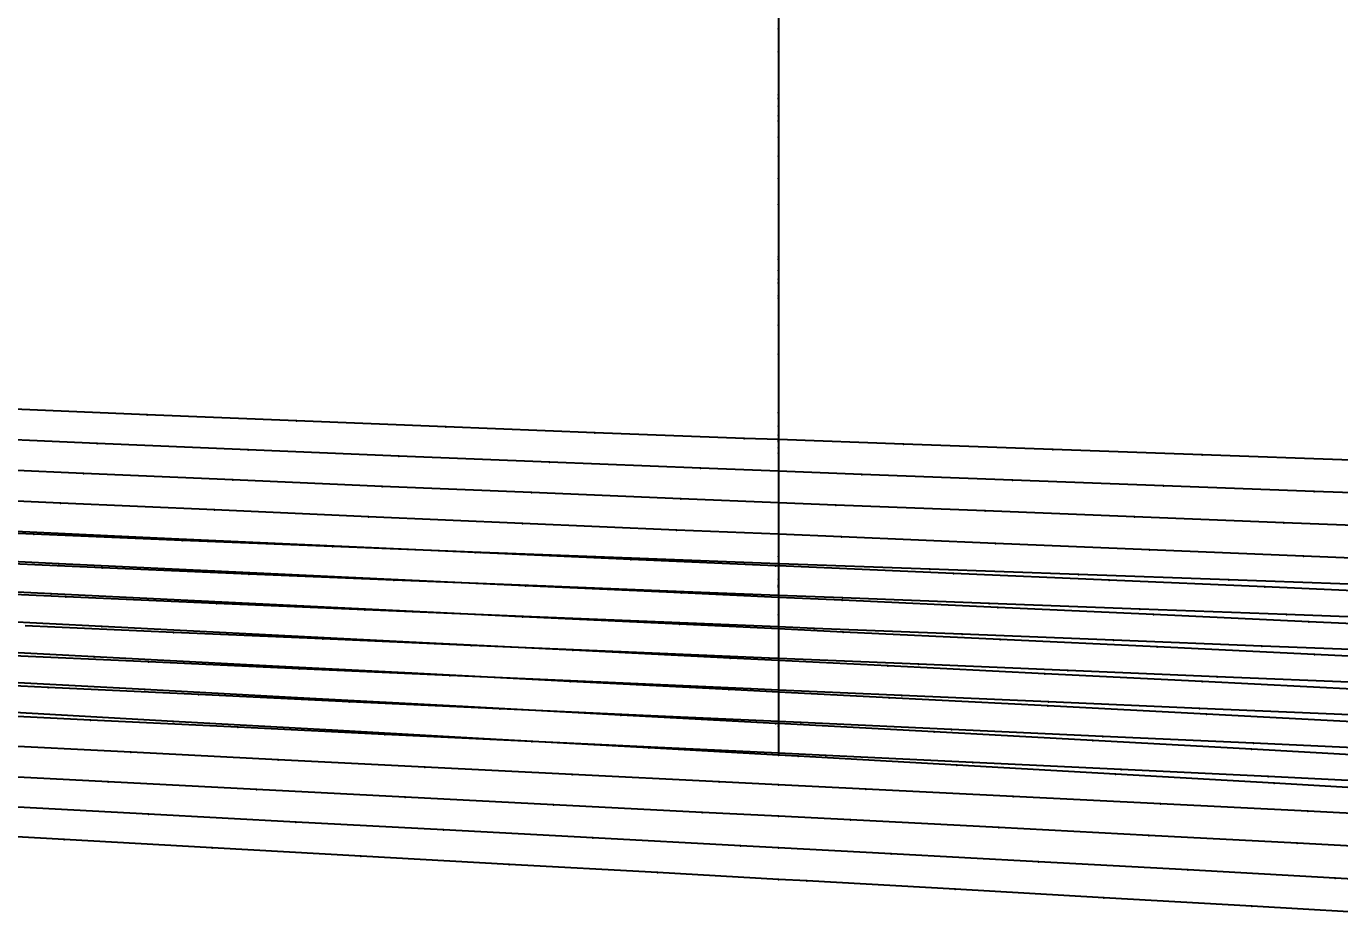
# Model space of a CAD drawing. Extents: x -2408 to 1029, y -526 to 2095.
# Drawn here: x -962 to -827.6, y 1240.2 to 1331.2 of the extents above; entities that cross this region are included whole.
import ezdxf

# ---------------------------------------------------------------- set-up
doc = ezdxf.new("R2010")
doc.units = 0

# ---------------------------------------------------------------- blocks, each defined once
blk = doc.blocks.new(' -30')
at = {"layer": '1'}
blk.add_lwpolyline([(-639.700205, 272.958631), (-654.858819, 273.489181), (-670.25476, 274.029992), (-685.455338, 274.570903), (-700.850559, 275.130612), (-700.958405, 275.13464), (-716.031511, 275.698517), (-731.425494, 276.292017), (-746.605074, 276.894467), (-761.997639, 277.522856), (-777.175821, 278.159878), (-792.566917, 278.823549)], dxfattribs=at)
at = {"layer": '14'}
blk.add_lwpolyline([(-642.335041, 285.758709), (-657.609871, 286.293342), (-672.884642, 286.83089), (-688.15919, 287.376346), (-700.958176, 287.844696), (-704.484245, 287.973715), (-719.757559, 288.549921), (-735.030142, 289.143388), (-750.301972, 289.754185), (-765.57299, 290.382381), (-780.84325, 291.028048)], dxfattribs=at)
at = {"layer": '2'}
blk.add_point((-700.958176, 287.845173), dxfattribs=at)
at = {"layer": '3'}
for p in [(-700.957308, 329.884465), (-700.957624, 314.580517), (-700.957934, 299.567665), (-765.57299, 290.382381), (-750.301972, 289.754185), (-735.030142, 289.143388), (-719.757559, 288.549921), (-704.484245, 287.973715), (-700.958176, 287.844696), (-688.15919, 287.376346), (-672.884642, 286.83089), (-657.609871, 286.293342), (-777.175821, 278.159878), (-761.997639, 277.522856), (-746.605074, 276.894467), (-731.425494, 276.292017), (-716.031511, 275.698517), (-700.958405, 275.13464), (-700.850559, 275.130612), (-685.455338, 274.570903), (-670.25476, 274.029992), (-654.858819, 273.489181)]:
    blk.add_point(p, dxfattribs=at)
at = {"layer": '4'}
for p in [(-700.958176, 287.844696), (-700.958405, 275.13464)]:
    blk.add_point(p, dxfattribs=at)
at = {"layer": '8'}
blk.add_lwpolyline([(-700.953674, 505.879898), (-700.95409, 485.75853), (-700.954458, 467.90115), (-700.95481, 450.86053), (-700.955198, 432.063291), (-700.955609, 412.148189), (-700.955925, 396.86254), (-700.956241, 381.576891), (-700.956551, 366.560706), (-700.956946, 347.424119), (-700.957308, 329.884465), (-700.957624, 314.580517), (-700.957934, 299.567665), (-700.958176, 287.845173)], dxfattribs=at)
blk = doc.blocks.new(' -31')
at = {"layer": '1'}
blk.add_lwpolyline([(-633.630554, 270.067508), (-648.959279, 270.639377), (-663.991401, 271.198233), (-679.384302, 271.773426), (-694.415989, 272.342519), (-700.958405, 272.5951), (-709.764956, 272.935074), (-724.795652, 273.529554), (-740.344061, 274.159765), (-755.173561, 274.775202), (-770.202478, 275.413489), (-785.549544, 276.080779)], dxfattribs=at)
at = {"layer": '14'}
blk.add_lwpolyline([(-630.679194, 282.665717), (-646.116763, 283.242424), (-661.554576, 283.816431), (-676.992388, 284.392583), (-692.429955, 284.975729), (-700.958176, 285.304661), (-708.951361, 285.612984), (-724.387761, 286.223535), (-739.82349, 286.849095), (-755.258519, 287.489931), (-770.692819, 288.146307), (-786.12636, 288.818491)], dxfattribs=at)
at = {"layer": '2'}
blk.add_point((-700.958176, 285.305176), dxfattribs=at)
at = {"layer": '3'}
for p in [(-700.957308, 328.216197), (-700.957624, 312.5949), (-700.957934, 297.270754), (-770.692819, 288.146307), (-755.258519, 287.489931), (-739.82349, 286.849095), (-724.387761, 286.223535), (-708.951361, 285.612984), (-700.958176, 285.304661), (-692.429955, 284.975729), (-676.992388, 284.392583), (-661.554576, 283.816431), (-646.116763, 283.242424), (-770.202478, 275.413489), (-755.173561, 274.775202), (-740.344061, 274.159765), (-724.795652, 273.529554), (-709.764956, 272.935074), (-700.958405, 272.5951), (-694.415989, 272.342519), (-679.384302, 271.773426), (-663.991401, 271.198233), (-648.959279, 270.639377)]:
    blk.add_point(p, dxfattribs=at)
at = {"layer": '4'}
for p in [(-700.958176, 285.304661), (-700.958405, 272.5951)]:
    blk.add_point(p, dxfattribs=at)
at = {"layer": '8'}
blk.add_lwpolyline([(-700.953674, 507.861099), (-700.95409, 487.322493), (-700.954458, 469.094819), (-700.95481, 451.700844), (-700.955198, 432.513816), (-700.955609, 412.185753), (-700.955925, 396.583138), (-700.956241, 380.980522), (-700.956551, 365.652977), (-700.956946, 346.119563), (-700.957308, 328.216197), (-700.957624, 312.5949), (-700.957934, 297.270754), (-700.958176, 285.305176)], dxfattribs=at)
blk = doc.blocks.new(' -32')
at = {"layer": '1'}
blk.add_lwpolyline([(-636.096177, 267.485696), (-651.489891, 268.094122), (-666.662289, 268.69081), (-682.151071, 269.301665), (-697.323176, 269.906072), (-700.958405, 270.05312), (-712.73454, 270.529508), (-727.905782, 271.155055), (-743.317423, 271.802961), (-758.487586, 272.453098), (-773.899276, 273.126671), (-789.068344, 273.803053)], dxfattribs=at)
at = {"layer": '14'}
blk.add_lwpolyline([(-633.969248, 280.111167), (-649.251195, 280.715791), (-664.533444, 281.316991), (-679.815728, 281.919179), (-695.097778, 282.526773), (-700.958176, 282.763557), (-710.965847, 283.167907), (-726.246973, 283.797153), (-741.527498, 284.438462), (-756.807462, 285.092287), (-772.086791, 285.759077), (-787.365413, 286.439283)], dxfattribs=at)
at = {"layer": '2'}
blk.add_point((-700.958176, 282.765179), dxfattribs=at)
at = {"layer": '3'}
for p in [(-700.957472, 318.245988), (-700.95776, 303.721027), (-700.958064, 288.378354), (-772.086791, 285.759077), (-756.807462, 285.092287), (-741.527498, 284.438462), (-726.246973, 283.797153), (-710.965847, 283.167907), (-700.958176, 282.763557), (-695.097778, 282.526773), (-679.815728, 281.919179), (-664.533444, 281.316991), (-649.251195, 280.715791), (-773.899276, 273.126671), (-758.487586, 272.453098), (-743.317423, 271.802961), (-727.905782, 271.155055), (-712.73454, 270.529508), (-700.958405, 270.05312), (-697.323176, 269.906072), (-682.151071, 269.301665), (-666.662289, 268.69081), (-651.489891, 268.094122)]:
    blk.add_point(p, dxfattribs=at)
at = {"layer": '4'}
for p in [(-700.958176, 282.763557), (-700.958405, 270.05312)]:
    blk.add_point(p, dxfattribs=at)
at = {"layer": '8'}
blk.add_lwpolyline([(-700.953674, 509.8423), (-700.95409, 488.886455), (-700.954458, 470.288488), (-700.95481, 452.541158), (-700.955198, 432.964349), (-700.955505, 417.481348), (-700.95582, 401.624134), (-700.956136, 385.673368), (-700.956448, 369.909708), (-700.956751, 354.613812), (-700.957132, 335.431994), (-700.957472, 318.245988), (-700.95776, 303.721027), (-700.958064, 288.378354), (-700.958176, 282.765179)], dxfattribs=at)
blk = doc.blocks.new(' -33')
at = {"layer": '1'}
blk.add_lwpolyline([(-640.874932, 265.013734), (-656.045228, 265.645601), (-671.344231, 266.279177), (-686.622937, 266.912557), (-700.958405, 267.510967), (-701.921743, 267.551173), (-717.110963, 268.192671), (-732.409045, 268.848295), (-747.599299, 269.509138), (-762.896495, 270.184946), (-778.087638, 270.867003)], dxfattribs=at)
at = {"layer": '14'}
blk.add_lwpolyline([(-631.441143, 277.328443), (-647.204368, 277.989087), (-662.967979, 278.643438), (-678.7318, 279.295986), (-694.495504, 279.951211), (-700.958176, 280.222874), (-711.407599, 280.662104), (-727.170485, 281.334524), (-742.932859, 282.01716), (-758.694676, 282.710698), (-774.455927, 283.415829), (-790.216489, 284.133233)], dxfattribs=at)
at = {"layer": '2'}
blk.add_point((-700.958176, 280.225182), dxfattribs=at)
at = {"layer": '3'}
for p in [(-700.957308, 324.879663), (-700.957624, 308.623679), (-700.957934, 292.676912), (-774.455927, 283.415829), (-758.694676, 282.710698), (-742.932859, 282.01716), (-727.170485, 281.334524), (-711.407599, 280.662104), (-700.958176, 280.222874), (-694.495504, 279.951211), (-678.7318, 279.295986), (-662.967979, 278.643438), (-647.204368, 277.989087), (-762.896495, 270.184946), (-747.599299, 269.509138), (-732.409045, 268.848295), (-717.110963, 268.192671), (-701.921743, 267.551173), (-700.958405, 267.510967), (-686.622937, 266.912557), (-671.344231, 266.279177), (-656.045228, 265.645601)]:
    blk.add_point(p, dxfattribs=at)
at = {"layer": '4'}
for p in [(-700.958176, 280.222874), (-700.958405, 267.510967)]:
    blk.add_point(p, dxfattribs=at)
at = {"layer": '8'}
blk.add_lwpolyline([(-700.953674, 511.823502), (-700.954028, 493.650369), (-700.954378, 475.636261), (-700.954718, 458.108068), (-700.955099, 438.544343), (-700.955402, 422.943899), (-700.955714, 406.866367), (-700.95603, 390.598014), (-700.956345, 374.425076), (-700.956652, 358.633801), (-700.956946, 343.510434), (-700.957308, 324.879663), (-700.957624, 308.623679), (-700.957934, 292.676912), (-700.958176, 280.225182)], dxfattribs=at)
blk = doc.blocks.new(' -34')
at = {"layer": '1'}
blk.add_lwpolyline([(-642.491357, 262.422015), (-657.876937, 263.096367), (-673.310691, 263.767534), (-688.346205, 264.420255), (-700.958405, 264.969692), (-703.779921, 265.092619), (-719.18269, 265.768612), (-734.615851, 266.452935), (-750.020513, 267.143665), (-765.452986, 267.843916), (-780.8594, 268.552108)], dxfattribs=at)
at = {"layer": '14'}
blk.add_lwpolyline([(-635.269936, 274.815031), (-651.196024, 275.516591), (-667.122547, 276.210871), (-683.049291, 276.90214), (-700.958176, 277.681198), (-701.25124, 277.693948), (-716.082292, 278.34431), (-732.008379, 279.049466), (-747.933998, 279.762512), (-763.859133, 280.484359), (-779.783726, 281.215919)], dxfattribs=at)
at = {"layer": '2'}
blk.add_point((-700.958176, 277.685184), dxfattribs=at)
at = {"layer": '3'}
for p in [(-700.957308, 323.211396), (-700.957624, 306.638075), (-700.957934, 290.379991), (-763.859133, 280.484359), (-747.933998, 279.762512), (-732.008379, 279.049466), (-716.082292, 278.34431), (-701.25124, 277.693948), (-700.958176, 277.681198), (-683.049291, 276.90214), (-667.122547, 276.210871), (-651.196024, 275.516591), (-765.452986, 267.843916), (-750.020513, 267.143665), (-734.615851, 266.452935), (-719.18269, 265.768612), (-703.779921, 265.092619), (-700.958405, 264.969692), (-688.346205, 264.420255), (-673.310691, 263.767534), (-657.876937, 263.096367)]:
    blk.add_point(p, dxfattribs=at)
at = {"layer": '4'}
for p in [(-700.958176, 277.681198), (-700.958405, 264.969692)]:
    blk.add_point(p, dxfattribs=at)
at = {"layer": '8'}
blk.add_lwpolyline([(-700.953674, 513.804703), (-700.954028, 495.276801), (-700.954378, 476.91103), (-700.954718, 459.040651), (-700.955099, 439.09501), (-700.955402, 423.190017), (-700.955714, 406.798633), (-700.95603, 390.212692), (-700.956345, 373.72403), (-700.956652, 357.62448), (-700.956946, 342.205879), (-700.957308, 323.211396), (-700.957624, 306.638075), (-700.957934, 290.379991), (-700.958176, 277.685184)], dxfattribs=at)
blk = doc.blocks.new(' -35')
at = {"layer": '1'}
blk.add_lwpolyline([(-636.963403, 259.491077), (-652.341469, 260.203586), (-667.770154, 260.911265), (-683.23861, 261.617552), (-698.66741, 262.322504), (-700.958405, 262.427711), (-714.064389, 263.029557), (-729.49281, 263.744003), (-744.89203, 264.463864), (-760.319735, 265.192516), (-775.720942, 265.928298), (-791.14785, 266.674669)], dxfattribs=at)
at = {"layer": '14'}
blk.add_lwpolyline([(-630.741503, 271.913851), (-646.662457, 272.655066), (-662.58396, 273.387316), (-678.505791, 274.114774), (-694.427731, 274.841612), (-700.958176, 275.141201), (-710.940407, 275.599112), (-726.861784, 276.335499), (-742.782764, 277.078817), (-758.703323, 277.830058), (-774.623325, 278.590209), (-790.542746, 279.360261)], dxfattribs=at)
at = {"layer": '2'}
blk.add_point((-700.958176, 275.145187), dxfattribs=at)
at = {"layer": '3'}
for p in [(-700.957221, 326.178895), (-700.95755, 308.605239), (-700.957822, 294.027856), (-774.623325, 278.590209), (-700.958098, 279.321955), (-758.703323, 277.830058), (-742.782764, 277.078817), (-726.861784, 276.335499), (-710.940407, 275.599112), (-700.958176, 275.141201), (-694.427731, 274.841612), (-678.505791, 274.114774), (-662.58396, 273.387316), (-646.662457, 272.655066), (-775.720942, 265.928298), (-760.319735, 265.192516), (-744.89203, 264.463864), (-729.49281, 263.744003), (-714.064389, 263.029557), (-700.958405, 262.427711), (-698.66741, 262.322504), (-683.23861, 261.617552), (-667.770154, 260.911265), (-652.341469, 260.203586)]:
    blk.add_point(p, dxfattribs=at)
at = {"layer": '4'}
for p in [(-700.958176, 275.141201), (-700.958405, 262.427711)]:
    blk.add_point(p, dxfattribs=at)
at = {"layer": '8'}
blk.add_lwpolyline([(-700.953674, 515.785904), (-700.954028, 496.90323), (-700.954378, 478.185792), (-700.954718, 459.973234), (-700.955099, 439.645677), (-700.955402, 423.436136), (-700.955714, 406.73088), (-700.95603, 389.827352), (-700.956345, 373.022984), (-700.956652, 356.61516), (-700.956946, 340.901323), (-700.957221, 326.178895), (-700.95755, 308.605239), (-700.957822, 294.027856), (-700.958098, 279.321955), (-700.958176, 275.145187)], dxfattribs=at)
blk = doc.blocks.new(' -36')
at = {"layer": '1'}
blk.add_lwpolyline([(-635.815979, 256.762228), (-650.838252, 257.493266), (-665.89577, 258.217028), (-681.056175, 258.940038), (-696.114135, 259.655706), (-700.958405, 259.886036), (-711.172054, 260.371638), (-726.213128, 261.08938), (-741.270753, 261.811643), (-756.314975, 262.537789), (-771.372108, 263.270087), (-786.419159, 264.008489)], dxfattribs=at)
at = {"layer": '14'}
blk.add_lwpolyline([(-630.020565, 269.192549), (-646.104039, 269.978948), (-662.188201, 270.754113), (-678.272869, 271.521964), (-694.357748, 272.286412), (-700.958176, 272.600288), (-711.086961, 273.081981), (-727.171594, 273.849856), (-743.255914, 274.621901), (-759.339923, 275.399351), (-775.42351, 276.183433), (-791.506564, 276.975376)], dxfattribs=at)
at = {"layer": '2'}
blk.add_point((-700.958176, 272.605171), dxfattribs=at)
at = {"layer": '3'}
for p in [(-700.957221, 324.597717), (-700.95755, 306.693891), (-700.957822, 291.84263), (-775.42351, 276.183433), (-700.958098, 276.860416), (-759.339923, 275.399351), (-743.255914, 274.621901), (-727.171594, 273.849856), (-711.086961, 273.081981), (-700.958176, 272.600288), (-694.357748, 272.286412), (-678.272869, 271.521964), (-662.188201, 270.754113), (-646.104039, 269.978948), (-771.372108, 263.270087), (-756.314975, 262.537789), (-741.270753, 261.811643), (-726.213128, 261.08938), (-711.172054, 260.371638), (-700.958405, 259.886036), (-696.114135, 259.655706), (-681.056175, 258.940038), (-665.89577, 258.217028), (-650.838252, 257.493266)]:
    blk.add_point(p, dxfattribs=at)
at = {"layer": '4'}
for p in [(-700.958176, 272.600288), (-700.958405, 259.886036)]:
    blk.add_point(p, dxfattribs=at)
at = {"layer": '8'}
blk.add_lwpolyline([(-700.953674, 517.767105), (-700.954028, 498.52966), (-700.954378, 479.460557), (-700.954718, 460.90582), (-700.955099, 440.196339), (-700.955402, 423.682258), (-700.955714, 406.66315), (-700.95603, 389.442035), (-700.956345, 372.321923), (-700.956652, 355.605825), (-700.956946, 339.596753), (-700.957221, 324.597717), (-700.95755, 306.693891), (-700.957822, 291.84263), (-700.958098, 276.860416), (-700.958176, 272.605171)], dxfattribs=at)
blk = doc.blocks.new(' -37')
at = {"layer": '1'}
blk.add_lwpolyline([(-631.783954, 253.864518), (-646.783006, 254.632401), (-661.849628, 255.393501), (-676.93927, 256.148676), (-692.006398, 256.898771), (-700.958405, 257.343826), (-707.025654, 257.645473), (-722.092817, 258.396088), (-737.159846, 259.149465), (-752.182522, 259.904338), (-767.249065, 260.666223), (-782.274922, 261.431962)], dxfattribs=at)
at = {"layer": '14'}
blk.add_lwpolyline([(-641.527015, 267.081183), (-657.606038, 267.896122), (-673.685649, 268.702114), (-689.765586, 269.502964), (-700.958176, 270.059471), (-705.923088, 270.306326), (-722.002954, 271.107454), (-738.082595, 271.911665), (-754.161929, 272.720273), (-770.240877, 273.534593), (-786.319319, 274.355939)], dxfattribs=at)
at = {"layer": '2'}
blk.add_point((-700.958176, 270.065174), dxfattribs=at)
at = {"layer": '3'}
for p in [(-700.957132, 327.975094), (-700.957472, 309.078169), (-700.95776, 293.107232), (-700.958026, 278.372579), (-770.240877, 273.534593), (-754.161929, 272.720273), (-738.082595, 271.911665), (-722.002954, 271.107454), (-705.923088, 270.306326), (-700.958176, 270.059471), (-689.765586, 269.502964), (-673.685649, 268.702114), (-657.606038, 267.896122), (-767.249065, 260.666223), (-752.182522, 259.904338), (-737.159846, 259.149465), (-722.092817, 258.396088), (-707.025654, 257.645473), (-700.958405, 257.343826), (-692.006398, 256.898771), (-676.93927, 256.148676), (-661.849628, 255.393501), (-646.783006, 254.632401)]:
    blk.add_point(p, dxfattribs=at)
at = {"layer": '4'}
for p in [(-700.958176, 270.059471), (-700.958405, 257.343826)]:
    blk.add_point(p, dxfattribs=at)
at = {"layer": '8'}
blk.add_lwpolyline([(-700.953674, 519.748306), (-700.954028, 500.156092), (-700.954378, 480.735319), (-700.954718, 461.838403), (-700.955001, 446.185582), (-700.955299, 429.606974), (-700.955609, 412.411159), (-700.955925, 394.906745), (-700.956241, 377.402331), (-700.956551, 360.206516), (-700.956849, 343.627916), (-700.957132, 327.975094), (-700.957472, 309.078169), (-700.95776, 293.107232), (-700.958026, 278.372579), (-700.958176, 270.065174)], dxfattribs=at)
blk = doc.blocks.new(' -38')
at = {"layer": '1'}
blk.add_lwpolyline([(-632.6922, 251.228289), (-647.865964, 252.039354), (-663.061397, 252.839612), (-678.400743, 253.63828), (-693.596985, 254.423289), (-700.958405, 254.801903), (-708.790504, 255.204707), (-723.986963, 255.985161), (-739.185081, 256.765925), (-754.38145, 257.548026), (-769.577678, 258.332843), (-784.779864, 259.122013)], dxfattribs=at)
at = {"layer": '14'}
blk.add_lwpolyline([(-640.922588, 264.38796), (-657.16412, 265.247828), (-673.40636, 266.096206), (-689.649124, 266.936609), (-700.958176, 267.518616), (-706.045429, 267.78042), (-722.28845, 268.61472), (-738.531393, 269.449101), (-754.774127, 270.28513), (-771.016632, 271.124384), (-787.258777, 271.96843)], dxfattribs=at)
at = {"layer": '2'}
blk.add_point((-700.958176, 267.525177), dxfattribs=at)
at = {"layer": '3'}
for p in [(-700.957132, 326.483707), (-700.957392, 311.804195), (-700.957694, 294.729498), (-700.957982, 278.448017), (-771.016632, 271.124384), (-754.774127, 270.28513), (-738.531393, 269.449101), (-722.28845, 268.61472), (-706.045429, 267.78042), (-700.958176, 267.518616), (-689.649124, 266.936609), (-673.40636, 266.096206), (-657.16412, 265.247828), (-769.577678, 258.332843), (-754.38145, 257.548026), (-739.185081, 256.765925), (-723.986963, 255.985161), (-708.790504, 255.204707), (-700.958405, 254.801903), (-693.596985, 254.423289), (-678.400743, 253.63828), (-663.061397, 252.839612), (-647.865964, 252.039354)]:
    blk.add_point(p, dxfattribs=at)
at = {"layer": '4'}
for p in [(-700.958176, 267.518616), (-700.958405, 254.801903)]:
    blk.add_point(p, dxfattribs=at)
at = {"layer": '8'}
blk.add_lwpolyline([(-700.953674, 521.729507), (-700.954028, 501.782521), (-700.954378, 482.010081), (-700.954718, 462.770986), (-700.955001, 446.834736), (-700.955299, 429.955916), (-700.955609, 412.448723), (-700.955925, 394.627342), (-700.956241, 376.805981), (-700.956551, 359.298787), (-700.956849, 342.419967), (-700.957132, 326.483707), (-700.957392, 311.804195), (-700.957694, 294.729498), (-700.957982, 278.448017), (-700.958176, 267.525177)], dxfattribs=at)
blk = doc.blocks.new(' -39')
at = {"layer": '1'}
blk.add_lwpolyline([(-628.685368, 248.304167), (-643.962419, 249.160203), (-659.055701, 249.992949), (-674.34506, 250.826149), (-689.439303, 251.641245), (-700.958405, 252.259693), (-704.866081, 252.469499), (-719.960709, 253.277628), (-735.263471, 254.096098), (-750.358052, 254.903997), (-765.452569, 255.713795), (-780.759744, 256.538315)], dxfattribs=at)
at = {"layer": '14'}
blk.add_lwpolyline([(-636.302325, 261.452707), (-652.538549, 262.354051), (-668.775607, 263.242441), (-685.013277, 264.121277), (-700.958176, 264.978199), (-701.251297, 264.993954), (-717.09797, 265.842634), (-733.336093, 266.711163), (-749.574104, 267.580211), (-765.811938, 268.451439), (-782.049417, 269.326503)], dxfattribs=at)
at = {"layer": '2'}
blk.add_point((-700.958176, 264.98518), dxfattribs=at)
at = {"layer": '3'}
for p in [(-700.957132, 324.99232), (-700.957392, 310.051738), (-700.957694, 292.673349), (-700.957982, 276.102293), (-765.811938, 268.451439), (-749.574104, 267.580211), (-733.336093, 266.711163), (-717.09797, 265.842634), (-701.251297, 264.993954), (-700.958176, 264.978199), (-685.013277, 264.121277), (-668.775607, 263.242441), (-652.538549, 262.354051), (-765.452569, 255.713795), (-750.358052, 254.903997), (-735.263471, 254.096098), (-719.960709, 253.277628), (-704.866081, 252.469499), (-700.958405, 252.259693), (-689.439303, 251.641245), (-674.34506, 250.826149), (-659.055701, 249.992949), (-643.962419, 249.160203)]:
    blk.add_point(p, dxfattribs=at)
at = {"layer": '4'}
for p in [(-700.958176, 264.978199), (-700.958405, 252.259693)]:
    blk.add_point(p, dxfattribs=at)
at = {"layer": '8'}
blk.add_lwpolyline([(-700.953674, 523.710709), (-700.954028, 503.40895), (-700.954378, 483.28485), (-700.954718, 463.703569), (-700.955001, 447.48388), (-700.955299, 430.304858), (-700.955609, 412.486286), (-700.955925, 394.347959), (-700.956241, 376.209612), (-700.956551, 358.391039), (-700.956849, 341.212017), (-700.957132, 324.99232), (-700.957392, 310.051738), (-700.957694, 292.673349), (-700.957982, 276.102293), (-700.958176, 264.98518)], dxfattribs=at)
blk = doc.blocks.new(' -40')
at = {"layer": '1'}
blk.add_lwpolyline([(-637.312191, 246.101386), (-652.511042, 246.980817), (-667.667802, 247.845957), (-682.867847, 248.704368), (-698.068292, 249.55634), (-700.958405, 249.717598), (-713.345471, 250.408739), (-728.546204, 251.254813), (-743.717249, 252.098683), (-758.917951, 252.945091), (-774.093852, 253.792425), (-789.294234, 254.644871)], dxfattribs=at)
at = {"layer": '14'}
blk.add_lwpolyline([(-634.003752, 258.62984), (-650.234723, 259.570948), (-666.46662, 260.498225), (-682.699218, 261.414959), (-698.932251, 262.324435), (-700.958176, 262.437439), (-714.228413, 263.177587), (-730.461674, 264.080988), (-746.694909, 264.98403), (-762.927931, 265.888456), (-779.160667, 266.796014)], dxfattribs=at)
at = {"layer": '2'}
blk.add_point((-700.958176, 262.445183), dxfattribs=at)
at = {"layer": '3'}
for p in [(-700.95704, 328.873445), (-700.957308, 313.201809), (-700.957624, 294.724398), (-700.95788, 279.717548), (-762.927931, 265.888456), (-746.694909, 264.98403), (-700.958125, 265.40157), (-730.461674, 264.080988), (-714.228413, 263.177587), (-700.958176, 262.437439), (-698.932251, 262.324435), (-682.699218, 261.414959), (-666.46662, 260.498225), (-650.234723, 259.570948), (-774.093852, 253.792425), (-758.917951, 252.945091), (-743.717249, 252.098683), (-728.546204, 251.254813), (-713.345471, 250.408739), (-700.958405, 249.717598), (-698.068292, 249.55634), (-682.867847, 248.704368), (-667.667802, 247.845957), (-652.511042, 246.980817)]:
    blk.add_point(p, dxfattribs=at)
at = {"layer": '4'}
for p in [(-700.958176, 262.437439), (-700.958405, 249.717598)]:
    blk.add_point(p, dxfattribs=at)
at = {"layer": '8'}
blk.add_lwpolyline([(-700.953674, 525.69191), (-700.954028, 505.035382), (-700.9543, 489.088583), (-700.954629, 469.86405), (-700.954904, 453.758589), (-700.955198, 436.568576), (-700.955505, 418.619392), (-700.95582, 400.236382), (-700.956136, 381.744936), (-700.956448, 363.470379), (-700.956751, 345.738095), (-700.95704, 328.873445), (-700.957308, 313.201809), (-700.957624, 294.724398), (-700.95788, 279.717548), (-700.958125, 265.40157), (-700.958176, 262.445183)], dxfattribs=at)

msp = doc.modelspace()

# ---------------------------------------------------------------- block references
at = {"layer": '1'}
for name, p in [(' -32', (-184.050523, 999.622732)), (' -30', (-184.050297, 1001.000083)), (' -31', (-184.050388, 1000.311413)), (' -34', (-184.050758, 998.245407)), (' -33', (-184.050694, 998.934067)), (' -36', (-184.051123, 996.868036)), (' -35', (-184.051047, 997.556724)), (' -38', (-184.051331, 995.490688)), (' -37', (-184.051318, 996.179365)), (' -39', (-184.051506, 994.802025)), (' -40', (-184.051738, 994.113352))]:
    msp.add_blockref(name, p, dxfattribs=at)

doc.saveas('drawing.dxf')
